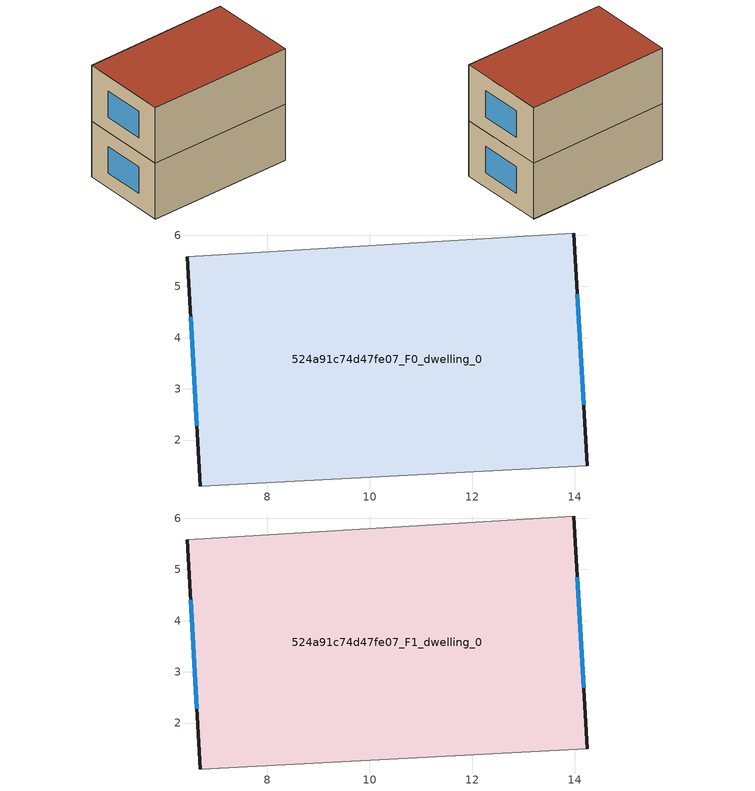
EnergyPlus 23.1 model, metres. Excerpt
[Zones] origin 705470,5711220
524a91c74d47fe07_F0_dwelling_0
 floor ground (EU_floor_Construction): 13.97,6.04 14.24,1.5 6.68,1.1 6.43,5.58 z0
 wall outside (EU_wall_Construction): 14.24,1.5 13.97,6.04 / 6.43,5.58 6.68,1.1 z0:3
 wall adiabatic (EU_wall_Construction): 13.97,6.04 6.43,5.58 / 6.68,1.1 14.24,1.5 z0:3
 window (EU_Window_Construction): 14.17,2.69 14.05,4.85 / 6.5,4.4 6.62,2.28 z0.79:2.21
524a91c74d47fe07_F1_dwelling_0
 floor to 524a91c74d47fe07_F0_dwelling_0 (EU_floor_Construction): 13.97,6.04 14.24,1.5 6.68,1.1 6.43,5.58 z3
 wall outside (EU_wall_Construction): 14.24,1.5 13.97,6.04 / 6.43,5.58 6.68,1.1 z3:6
 wall adiabatic (EU_wall_Construction): 13.97,6.04 6.43,5.58 / 6.68,1.1 14.24,1.5 z3:6
 window (EU_Window_Construction): 14.17,2.69 14.05,4.85 / 6.5,4.4 6.62,2.28 z3.79:5.21
 roof outside (EU_roof_Construction): 14.24,1.5 13.97,6.04 6.43,5.58 6.68,1.1 z6
shading: 13.97,6.04 6.43,5.57 z0:6
[Building]
EU S2 Campaign: North Axis=0; Terrain=City; Solar Distribution=FullExterior
[Site:Location]
London: Latitude=51.5; Longitude=-0.5; Time Zone=0; Elevation=25
[SizingPeriod:WeatherFileDays]
AnnualSizingPeriod: Begin Month=1; Begin Day of Month=1; End Month=12; End Day of Month=31; Day of Week for Start Day=Monday; Use Weather File Daylight Saving Period=No; Use Weather File Rain and Snow Indicators=No
[MATERIAL]
EU_InternalMass_Material: Roughness=MediumRough; Thickness=0.1; Conductivity=1; Density=1800; Specific Heat=900; Thermal Absorptance=0.9; Solar Absorptance=0.7; Visible Absorptance=0.7
[MATERIAL:NOMASS] Roughness=MediumRough; Thermal Absorptance=0.9; Solar Absorptance=0.7; Visible Absorptance=0.7
Name | Thermal Resistance
EU_wall_NoMass | 0.555556
EU_roof_NoMass | 0.510204
EU_floor_NoMass | 1.68919
[WINDOWMATERIAL:SIMPLEGLAZINGSYSTEM]
EU_Window_SimpleGlazing: UFactor=3.96; Solar Heat Gain Coefficient=0.85; Visible Transmittance=0.85
[CONSTRUCTION]
EU_wall_Construction: EU_wall_NoMass
EU_roof_Construction: EU_roof_NoMass
EU_floor_Construction: EU_floor_NoMass
EU_Window_Construction: EU_Window_SimpleGlazing
EU_InternalMass_Construction: EU_InternalMass_Material
[ZONE] Type=1; Multiplier=1; Ceiling Height=autocalculate; Floor Area=autocalculate; Part of Total Floor Area=Yes
Name | Volume
524a91c74d47fe07_F0_dwelling_0 | 102.499
524a91c74d47fe07_F1_dwelling_0 | 102.5
[INTERNALMASS] Construction=EU_InternalMass_Construction; Surface Area=34.1664
Name | Zone or ZoneList
524a91c74d47fe07_F0_dwelling_0_EU_InternalMass | 524a91c74d47fe07_F0_dwelling_0
524a91c74d47fe07_F1_dwelling_0_EU_InternalMass | 524a91c74d47fe07_F1_dwelling_0
[OTHEREQUIPMENT] Fuel Type=Electricity; Design Level Calculation Method=Watts/Area; Power per Zone Floor Area=1; Fraction Latent=0; Fraction Radiant=0; Fraction Lost=0; Carbon Dioxide Generation Rate=0; EndUse Subcategory=EU_Step8_InternalGains
Name | Zone or ZoneList or Space or SpaceList | Schedule
EU_Step8_InternalGain_524a91c74d47fe07_F0_dwelling_0_f000 | 524a91c74d47fe07_F0_dwelling_0 | EU_Step8_GainSchedule_524a91c74d47fe07_F0_dwelling_0_f000
EU_Step8_InternalGain_524a91c74d47fe07_F1_dwelling_0_f000 | 524a91c74d47fe07_F1_dwelling_0 | EU_Step8_GainSchedule_524a91c74d47fe07_F1_dwelling_0_f000
[ZONEVENTILATION:DESIGNFLOWRATE] Schedule=EU_AlwaysOn; Design Flow Rate Calculation Method=AirChanges/Hour; Air Changes per Hour=0.48; Ventilation Type=Natural; Fan Pressure Rise=0; Fan Total Efficiency=1; Constant Term Coefficient=1; Temperature Term Coefficient=0; Velocity Term Coefficient=0; Velocity Squared Term Coefficient=0; Minimum Indoor Temperature=-100; Maximum Indoor Temperature=100; Delta Temperature=-100; Minimum Outdoor Temperature=-100; Maximum Outdoor Temperature=100; Maximum Wind Speed=40
Name | Zone or ZoneList or Space or SpaceList
EU_ConstantAir_524a91c74d47fe07_F0_dwelling_0 | 524a91c74d47fe07_F0_dwelling_0
EU_ConstantAir_524a91c74d47fe07_F1_dwelling_0 | 524a91c74d47fe07_F1_dwelling_0
[HVACTEMPLATE:THERMOSTAT] Constant Heating Setpoint=20; Constant Cooling Setpoint=50
EU_HeatOnly_524a91c74d47fe07_F0_dwelling_0; EU_HeatOnly_524a91c74d47fe07_F1_dwelling_0
[HVACTEMPLATE:ZONE:IDEALLOADSAIRSYSTEM] System Availability Schedule=EU_AlwaysOn; Maximum Heating Supply Air Temperature=50; Minimum Cooling Supply Air Temperature=13; Maximum Heating Supply Air Humidity Ratio=0.0156; Minimum Cooling Supply Air Humidity Ratio=0.0077; Heating Limit=NoLimit; Cooling Limit=NoLimit; Heating Availability Schedule=EU_AlwaysOn; Cooling Availability Schedule=EU_CoolingOff; Dehumidification Control Type=ConstantSensibleHeatRatio; Cooling Sensible Heat Ratio=0.7; Dehumidification Setpoint=60; Humidification Control Type=None; Humidification Setpoint=30; Outdoor Air Method=None; Outdoor Air Flow Rate per Person=0.00944; Outdoor Air Flow Rate per Zone Floor Area=0; Outdoor Air Flow Rate per Zone=0; Demand Controlled Ventilation Type=None; Outdoor Air Economizer Type=NoEconomizer; Heat Recovery Type=None; Sensible Heat Recovery Effectiveness=0.7; Latent Heat Recovery Effectiveness=0.65
Name | Template Thermostat
524a91c74d47fe07_F0_dwelling_0 | EU_HeatOnly_524a91c74d47fe07_F0_dwelling_0
524a91c74d47fe07_F1_dwelling_0 | EU_HeatOnly_524a91c74d47fe07_F1_dwelling_0
[SIZING:ZONE] Zone Cooling Design Supply Air Temperature Input Method=SupplyAirTemperature; Zone Cooling Design Supply Air Temperature=13; Zone Heating Design Supply Air Temperature Input Method=SupplyAirTemperature; Zone Heating Design Supply Air Temperature=50; Zone Cooling Design Supply Air Humidity Ratio=0.008; Zone Heating Design Supply Air Humidity Ratio=0.008; Cooling Design Air Flow Method=DesignDay; Cooling Design Air Flow Rate=0; Cooling Minimum Air Flow per Zone Floor Area=0.000762; Cooling Minimum Air Flow=0; Cooling Minimum Air Flow Fraction=0.2; Heating Design Air Flow Method=DesignDay; Heating Design Air Flow Rate=0; Heating Maximum Air Flow per Zone Floor Area=0.002032; Heating Maximum Air Flow=0.141576; Heating Maximum Air Flow Fraction=0.3; Account for Dedicated Outdoor Air System=No; Dedicated Outdoor Air System Control Strategy=NeutralSupplyAir; Dedicated Outdoor Air Low Setpoint Temperature for Design=autosize; Dedicated Outdoor Air High Setpoint Temperature for Design=autosize; Zone Load Sizing Method=Sensible Load Only No Latent Load; Zone Latent Cooling Design Supply Air Humidity Ratio Input Method=HumidityRatioDifference; Zone Cooling Design Supply Air Humidity Ratio Difference=0.005; Zone Latent Heating Design Supply Air Humidity Ratio Input Method=HumidityRatioDifference; Zone Humidification Design Supply Air Humidity Ratio Difference=0.005
524a91c74d47fe07_F0_dwelling_0; 524a91c74d47fe07_F1_dwelling_0
[SCHEDULE:CONSTANT]
Name | Hourly Value
EU_AlwaysOn | 1
EU_CoolingOff | 0
[SCHEDULE:FILE] Column Number=1; Rows to Skip at Top=0; Number of Hours of Data=8760; Column Separator=Comma; Interpolate to Timestep=No; Minutes per Item=60; Adjust Schedule for Daylight Savings=Yes
Name | File
EU_Step8_GainSchedule_524a91c74d47fe07_F0_dwelling_0_f000 | ../../schedules/524a91c74d47fe07/524a91c74d47fe07_F0_dwelling_0_f000_gain.csv
EU_Step8_GainSchedule_524a91c74d47fe07_F1_dwelling_0_f000 | ../../schedules/524a91c74d47fe07/524a91c74d47fe07_F1_dwelling_0_f000_gain.csv
